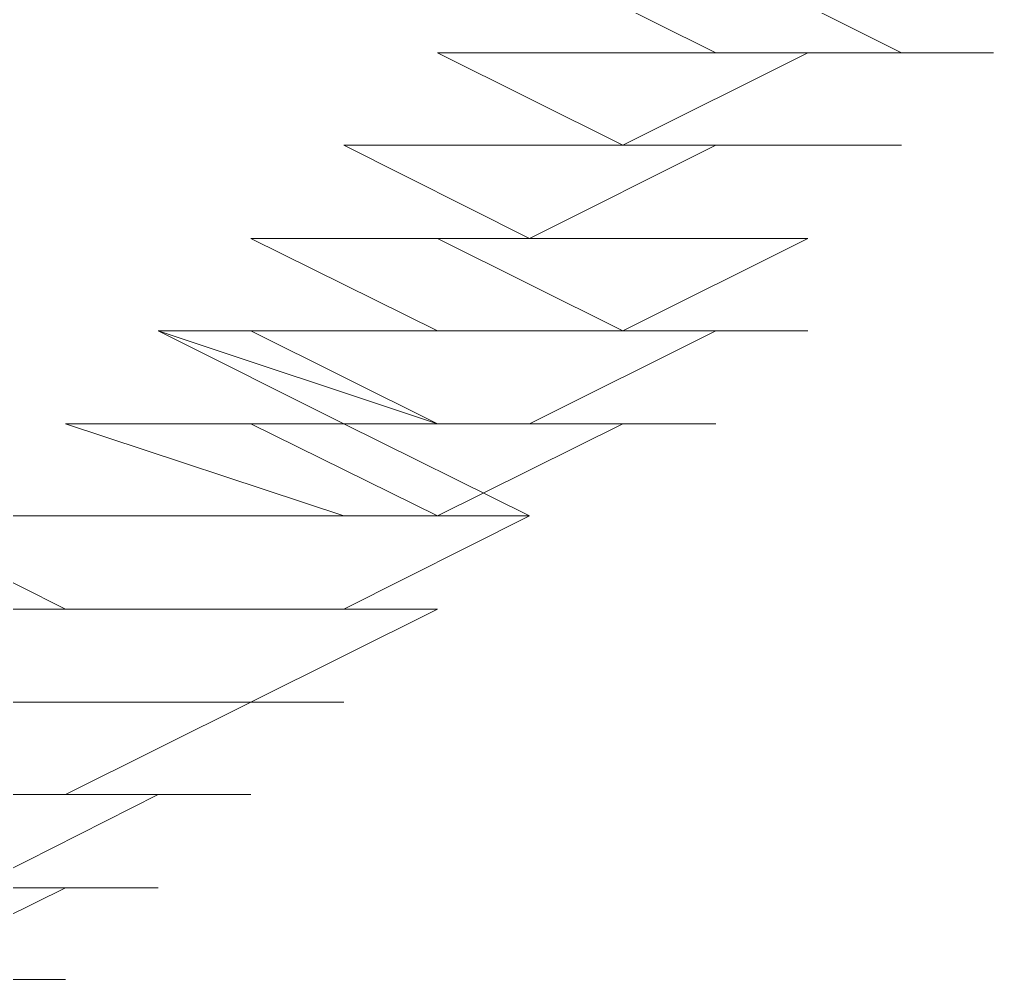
# Model space of a CAD drawing. Header units: millimetres. Extents: x 0 to 17945, y -132 to 1785.
# Drawn here: x 9923.842 to 9925.234, y 128.259 to 129.631 of the extents above; entities that cross this region are included whole.
import ezdxf

# ---------------------------------------------------------------- set-up
doc = ezdxf.new("R2010")
doc.units = ezdxf.units.MM

# ---------------------------------------------------------------- blocks, each defined once
blk = doc.blocks.new('TCR_GROWATT_40KTL3_X_FRONT')
at = {"color": 1, "lineweight": 9}
for points in [[(480.3933, 129.7163), (480.6599, 129.5835), (480.9251, 129.5835), (480.6599, 129.7163)], [(480.2622, 129.5835), (480.527, 129.5835), (480.7913, 129.5835), (481.0565, 129.5835), (480.7913, 129.5835), (480.527, 129.5835)], [(480.2622, 129.5835), (480.527, 129.5835), (480.7913, 129.5835), (481.0565, 129.5835), (480.7913, 129.5835), (480.527, 129.5835)], [(480.2622, 129.5835), (480.527, 129.5835), (480.7913, 129.5835), (480.527, 129.5835)], [(480.2622, 129.5835), (480.527, 129.5835), (480.7913, 129.5835), (481.0565, 129.5835), (480.7913, 129.5835), (480.527, 129.5835)], [(480.2622, 129.5835), (480.527, 129.5835), (480.7913, 129.5835), (480.527, 129.5835)], [(480.2622, 129.5835), (480.527, 129.5835), (480.7913, 129.5835), (480.527, 129.5835)], [(480.2622, 129.5835), (480.527, 129.5835), (480.7913, 129.5835), (480.527, 129.5835)], [(480.2622, 129.5835), (480.527, 129.5835), (480.7913, 129.5835), (480.527, 129.5835)], [(480.2622, 129.5835), (480.527, 129.5835), (480.7913, 129.5835), (480.527, 129.5835)], [(480.2622, 129.5835), (480.527, 129.5835), (480.7913, 129.5835), (480.527, 129.5835)], [(480.2622, 129.5835), (480.527, 129.5835), (480.7913, 129.5835), (480.527, 129.5835)], [(480.2622, 129.5835), (480.527, 129.4515), (480.7913, 129.4515), (480.527, 129.4515)], [(480.2622, 129.5835), (480.527, 129.5835), (480.7913, 129.5835), (480.527, 129.4515)], [(480.1284, 129.4515), (480.3933, 129.4515), (480.6599, 129.4515), (480.9251, 129.4515), (480.6599, 129.4515), (480.3933, 129.4515)], [(480.1284, 129.4515), (480.3933, 129.4515), (480.6599, 129.4515), (480.9251, 129.4515), (480.6599, 129.4515), (480.3933, 129.4515)], [(480.1284, 129.4515), (480.3933, 129.4515), (480.6599, 129.4515), (480.9251, 129.4515), (480.6599, 129.4515), (480.3933, 129.4515)], [(480.1284, 129.4515), (480.3933, 129.4515), (480.6599, 129.4515), (480.9251, 129.4515), (480.6599, 129.4515), (480.3933, 129.4515)], [(480.1284, 129.4515), (480.3933, 129.4515), (480.6599, 129.4515), (480.9251, 129.4515), (480.6599, 129.4515), (480.3933, 129.4515)], [(480.1284, 129.4515), (480.3933, 129.4515), (480.6599, 129.4515), (480.9251, 129.4515), (480.6599, 129.4515), (480.3933, 129.4515)], [(480.1284, 129.4515), (480.3933, 129.3183), (480.6599, 129.3183), (480.3933, 129.3183)], [(480.1284, 129.4515), (480.3933, 129.4515), (480.6599, 129.4515), (480.3933, 129.3183)], [(480.2622, 129.4515), (480.527, 129.4515), (480.7913, 129.4515), (480.527, 129.4515)], [(480.2622, 129.4515), (480.527, 129.4515), (480.7913, 129.4515), (480.527, 129.4515)], [(479.9952, 129.3183), (480.2622, 129.3183), (480.527, 129.3183), (480.7913, 129.3183), (480.527, 129.3183), (480.2622, 129.3183)], [(479.9952, 129.3183), (480.2622, 129.3183), (480.527, 129.3183), (480.7913, 129.3183), (480.527, 129.3183), (480.2622, 129.3183)], [(479.9952, 129.3183), (480.2622, 129.3183), (480.527, 129.3183), (480.7913, 129.3183), (480.527, 129.3183), (480.2622, 129.3183)], [(479.9952, 129.3183), (480.2622, 129.3183), (480.527, 129.3183), (480.7913, 129.3183), (480.527, 129.3183), (480.2622, 129.3183)], [(479.9952, 129.3183), (480.2622, 129.3183), (480.527, 129.3183), (480.7913, 129.3183), (480.527, 129.3183), (480.2622, 129.3183)], [(479.9952, 129.3183), (480.2622, 129.3183), (480.527, 129.3183), (480.7913, 129.3183), (480.527, 129.3183), (480.2622, 129.3183)], [(479.9952, 129.3183), (480.2622, 129.3183), (480.527, 129.3183), (480.7913, 129.3183), (480.527, 129.3183), (480.2622, 129.3183)], [(479.9952, 129.3183), (480.2622, 129.3183), (480.527, 129.3183), (480.7913, 129.3183), (480.527, 129.3183), (480.2622, 129.3183)], [(479.9952, 129.3183), (480.2622, 129.3183), (480.527, 129.3183), (480.7913, 129.3183), (480.527, 129.3183), (480.2622, 129.3183)], [(479.9952, 129.3183), (480.2622, 129.1863), (480.527, 129.1863), (480.7913, 129.1863), (480.527, 129.1863), (480.2622, 129.3183)], [(479.9952, 129.3183), (480.2622, 129.3183), (480.527, 129.3183), (480.7913, 129.3183), (480.527, 129.1863), (480.2622, 129.3183)], [(479.8632, 129.1863), (480.1284, 129.1863), (480.3933, 129.1863), (480.6599, 129.1863), (480.3933, 129.1863), (480.1284, 129.1863)], [(479.8632, 129.1863), (480.1284, 129.1863), (480.3933, 129.1863), (480.6599, 129.1863), (480.3933, 129.1863), (480.1284, 129.1863)], [(479.8632, 129.1863), (480.1284, 129.1863), (480.3933, 129.1863), (480.6599, 129.1863), (480.3933, 129.1863), (480.1284, 129.1863)], [(479.8632, 129.1863), (480.1284, 129.1863), (480.3933, 129.1863), (480.6599, 129.1863), (480.3933, 129.1863), (480.1284, 129.1863)], [(479.8632, 129.1863), (480.1284, 129.1863), (480.3933, 129.1863), (480.6599, 129.1863), (480.3933, 129.1863), (480.1284, 129.1863)], [(479.8632, 129.1863), (480.1284, 129.1863), (480.3933, 129.1863), (480.6599, 129.1863), (480.3933, 129.1863), (480.1284, 129.1863)], [(479.8632, 129.1863), (480.1284, 129.1863), (480.3933, 129.1863), (480.6599, 129.1863), (480.3933, 129.1863), (480.1284, 129.1863)], [(479.8632, 129.1863), (480.2622, 129.0534), (480.527, 129.0534), (480.2622, 129.0534), (479.9952, 129.1863)], [(479.8632, 129.1863), (480.1284, 129.1863), (480.3933, 129.1863), (480.6599, 129.1863), (480.3933, 129.0534), (480.1284, 129.0534)], [(479.9952, 129.1863), (480.2622, 129.1863), (480.527, 129.1863), (480.7913, 129.1863), (480.527, 129.1863), (480.1284, 129.1863)], [(479.9952, 129.1863), (480.2622, 129.1863), (480.527, 129.1863), (480.2622, 129.1863)], [(479.9952, 129.1863), (480.2622, 129.1863), (480.527, 129.1863), (480.2622, 129.1863)], [(479.9952, 129.1863), (480.2622, 129.1863), (480.527, 129.1863), (480.2622, 129.1863)], [(479.9952, 129.1863), (480.2622, 129.1863), (480.527, 129.1863), (480.2622, 129.1863)], [(479.7304, 129.0534), (479.9952, 129.0534), (480.2622, 129.0534), (480.527, 129.0534), (480.2622, 129.0534), (479.9952, 129.0534)], [(479.7304, 129.0534), (479.9952, 129.0534), (480.3933, 129.0534), (480.6599, 129.0534), (480.3933, 129.0534), (480.1284, 129.0534), (479.8632, 129.0534)], [(479.7304, 129.0534), (479.9952, 129.0534), (480.2622, 129.0534), (480.527, 129.0534), (480.2622, 129.0534), (479.9952, 129.0534)], [(479.7304, 129.0534), (479.9952, 129.0534), (480.2622, 129.0534), (480.527, 129.0534), (480.2622, 129.0534), (479.9952, 129.0534)], [(479.7304, 129.0534), (479.9952, 129.0534), (480.2622, 129.0534), (480.527, 129.0534), (480.2622, 129.0534), (479.9952, 129.0534)], [(479.7304, 129.0534), (479.9952, 129.0534), (480.2622, 129.0534), (480.527, 129.0534), (480.2622, 129.0534), (479.9952, 129.0534)], [(479.7304, 129.0534), (479.9952, 129.0534), (480.2622, 129.0534), (480.527, 129.0534), (480.2622, 129.0534), (479.9952, 129.0534)], [(479.7304, 129.0534), (480.1284, 128.922), (480.3933, 128.922), (480.1284, 129.0534), (479.8632, 129.0534)], [(479.7304, 129.0534), (479.9952, 129.0534), (480.2622, 129.0534), (480.527, 129.0534), (480.2622, 128.922), (479.9952, 129.0534)], [(479.8632, 129.0534), (480.1284, 129.0534), (480.3933, 129.0534), (480.6599, 129.0534), (480.3933, 129.0534), (479.9952, 129.0534)], [(479.8632, 129.0534), (480.2622, 129.0534), (480.527, 129.0534), (480.2622, 129.0534), (479.9952, 129.0534)], [(479.4652, 128.922), (479.7304, 128.7883), (479.9952, 128.7883), (480.2622, 128.7883), (479.8632, 128.7883), (479.599, 128.7883)], [(479.4652, 128.922), (479.7304, 128.922), (480.1284, 128.922), (480.3933, 128.922), (480.1284, 128.7883), (479.8632, 128.7883), (479.599, 128.7883)], [(479.599, 128.922), (479.8632, 128.922), (480.1284, 128.922), (480.3933, 128.922), (479.9952, 128.922), (479.7304, 128.922)], [(479.599, 128.922), (479.8632, 128.922), (480.1284, 128.922), (480.3933, 128.922), (479.9952, 128.922), (479.7304, 128.922)], [(479.599, 128.922), (479.8632, 128.922), (480.1284, 128.922), (480.3933, 128.922), (480.1284, 128.922), (479.8632, 128.922)], [(479.599, 128.922), (479.8632, 128.922), (480.1284, 128.922), (480.3933, 128.922), (480.1284, 128.922), (479.8632, 128.922)], [(479.599, 128.922), (479.8632, 128.922), (480.1284, 128.922), (480.3933, 128.922), (480.1284, 128.922), (479.8632, 128.922)], [(479.599, 128.922), (479.8632, 128.922), (480.1284, 128.922), (480.3933, 128.922), (480.1284, 128.922), (479.8632, 128.922)], [(479.599, 128.922), (479.8632, 128.922), (480.1284, 128.922), (480.3933, 128.922), (480.1284, 128.922), (479.8632, 128.922)], [(479.599, 128.922), (479.8632, 128.922), (480.1284, 128.922), (480.3933, 128.922), (480.1284, 128.922), (479.8632, 128.922)], [(479.599, 128.922), (479.8632, 128.922), (480.1284, 128.922), (480.3933, 128.922), (480.1284, 128.922), (479.8632, 128.922)], [(479.599, 128.922), (479.8632, 128.922), (480.1284, 128.922), (480.3933, 128.922), (480.1284, 128.922), (479.8632, 128.922)], [(479.599, 128.922), (479.8632, 128.922), (480.1284, 128.922), (480.3933, 128.922), (480.1284, 128.922), (479.8632, 128.922)], [(479.599, 128.922), (479.8632, 128.922), (480.1284, 128.922), (480.3933, 128.922), (480.1284, 128.922), (479.8632, 128.922)], [(479.3323, 128.7883), (479.599, 128.7883), (479.9952, 128.7883), (480.2622, 128.7883), (479.9952, 128.7883), (479.7304, 128.7883), (479.4652, 128.7883)], [(479.3323, 128.7883), (479.599, 128.7883), (479.8632, 128.7883), (480.1284, 128.7883), (479.7304, 128.7883), (479.4652, 128.7883)], [(479.3323, 128.7883), (479.599, 128.6554), (479.8632, 128.6554), (480.1284, 128.6554), (479.8632, 128.6554), (479.599, 128.6554)], [(479.3323, 128.7883), (479.599, 128.7883), (479.9952, 128.7883), (480.2622, 128.7883), (479.9952, 128.6554), (479.7304, 128.6554), (479.4652, 128.6554)], [(479.4652, 128.7883), (479.7304, 128.7883), (479.9952, 128.7883), (480.2622, 128.7883), (479.9952, 128.7883), (479.7304, 128.7883)], [(479.4652, 128.7883), (479.7304, 128.7883), (479.9952, 128.7883), (480.2622, 128.7883), (479.9952, 128.7883), (479.7304, 128.7883)], [(479.4652, 128.7883), (479.7304, 128.7883), (479.9952, 128.7883), (480.2622, 128.7883), (479.9952, 128.7883), (479.7304, 128.7883)], [(479.4652, 128.7883), (479.7304, 128.7883), (479.9952, 128.7883), (480.2622, 128.7883), (479.9952, 128.7883), (479.7304, 128.7883)], [(479.4652, 128.7883), (479.7304, 128.7883), (479.9952, 128.7883), (480.2622, 128.7883), (479.9952, 128.7883), (479.7304, 128.7883)], [(479.4652, 128.7883), (479.7304, 128.7883), (479.9952, 128.7883), (480.2622, 128.7883), (479.9952, 128.7883), (479.7304, 128.7883)], [(479.4652, 128.7883), (479.7304, 128.7883), (479.9952, 128.7883), (480.2622, 128.7883), (479.9952, 128.7883), (479.7304, 128.7883)], [(479.4652, 128.7883), (479.7304, 128.7883), (479.9952, 128.7883), (480.2622, 128.7883), (479.9952, 128.7883), (479.7304, 128.7883)], [(479.4652, 128.7883), (479.7304, 128.7883), (479.9952, 128.7883), (480.2622, 128.7883), (479.9952, 128.7883), (479.7304, 128.7883)], [(479.4652, 128.7883), (479.7304, 128.7883), (479.9952, 128.7883), (480.2622, 128.7883), (479.9952, 128.7883), (479.7304, 128.7883)], [(479.4652, 128.7883), (479.8632, 128.7883), (480.1284, 128.7883), (479.8632, 128.7883), (479.599, 128.7883)], [(479.4652, 128.7883), (479.7304, 128.7883), (479.9952, 128.7883), (480.2622, 128.7883), (479.9952, 128.7883), (479.7304, 128.7883)], [(479.2004, 128.6554), (479.4652, 128.6554), (479.7304, 128.6554), (479.9952, 128.6554), (479.599, 128.6554), (479.3323, 128.6554)], [(479.2004, 128.6554), (479.4652, 128.6554), (479.8632, 128.6554), (480.1284, 128.6554), (479.8632, 128.6554), (479.599, 128.6554), (479.3323, 128.6554)], [(479.2004, 128.6554), (479.4652, 128.6554), (479.7304, 128.6554), (479.9952, 128.6554), (479.7304, 128.6554), (479.4652, 128.6554)], [(479.2004, 128.6554), (479.4652, 128.6554), (479.7304, 128.6554), (479.9952, 128.6554), (479.7304, 128.6554), (479.4652, 128.6554)], [(479.2004, 128.6554), (479.4652, 128.5234), (479.7304, 128.5234), (479.9952, 128.5234), (479.7304, 128.5234), (479.4652, 128.5234)], [(479.2004, 128.6554), (479.4652, 128.6554), (479.7304, 128.6554), (479.9952, 128.6554), (479.7304, 128.5234), (479.4652, 128.5234)], [(479.3323, 128.6554), (479.599, 128.6554), (479.8632, 128.6554), (480.1284, 128.6554), (479.8632, 128.6554), (479.599, 128.6554)], [(479.3323, 128.6554), (479.599, 128.6554), (479.8632, 128.6554), (480.1284, 128.6554), (479.8632, 128.6554), (479.599, 128.6554)], [(479.0675, 128.5234), (479.3323, 128.5234), (479.7304, 128.5234), (479.9952, 128.5234), (479.7304, 128.5234), (479.4652, 128.5234), (479.2004, 128.5234)], [(479.0675, 128.5234), (479.3323, 128.5234), (479.7304, 128.5234), (479.9952, 128.5234), (479.7304, 128.5234), (479.4652, 128.5234), (479.2004, 128.5234)], [(479.0675, 128.5234), (479.3323, 128.5234), (479.599, 128.5234), (479.8632, 128.5234), (479.599, 128.5234), (479.3323, 128.5234)], [(479.0675, 128.5234), (479.3323, 128.5234), (479.7304, 128.5234), (479.9952, 128.5234), (479.7304, 128.5234), (479.4652, 128.5234), (479.2004, 128.5234)], [(479.0675, 128.5234), (479.3323, 128.5234), (479.599, 128.5234), (479.8632, 128.5234), (479.599, 128.5234), (479.3323, 128.5234)], [(479.0675, 128.5234), (479.3323, 128.5234), (479.599, 128.5234), (479.8632, 128.5234), (479.599, 128.5234), (479.3323, 128.5234)], [(479.0675, 128.5234), (479.3323, 128.3902), (479.599, 128.3902), (479.8632, 128.3902), (479.599, 128.3902), (479.3323, 128.5234)], [(479.0675, 128.5234), (479.3323, 128.5234), (479.599, 128.5234), (479.8632, 128.5234), (479.599, 128.3902), (479.3323, 128.5234)], [(479.2004, 128.5234), (479.4652, 128.5234), (479.7304, 128.5234), (479.9952, 128.5234), (479.7304, 128.5234), (479.4652, 128.5234)], [(479.2004, 128.5234), (479.4652, 128.5234), (479.7304, 128.5234), (479.9952, 128.5234), (479.7304, 128.5234), (479.4652, 128.5234)], [(479.2004, 128.5234), (479.4652, 128.5234), (479.7304, 128.5234), (479.9952, 128.5234), (479.7304, 128.5234), (479.3323, 128.5234)], [(479.2004, 128.5234), (479.4652, 128.5234), (479.7304, 128.5234), (479.9952, 128.5234), (479.7304, 128.5234), (479.3323, 128.5234)], [(478.9352, 128.3902), (479.2004, 128.3902), (479.599, 128.3902), (479.8632, 128.3902), (479.599, 128.3902), (479.3323, 128.3902), (479.0675, 128.3902)], [(478.9352, 128.3902), (479.2004, 128.3902), (479.599, 128.3902), (479.8632, 128.3902), (479.599, 128.3902), (479.3323, 128.3902), (479.0675, 128.3902)], [(478.9352, 128.3902), (479.2004, 128.3902), (479.599, 128.3902), (479.8632, 128.3902), (479.599, 128.3902), (479.3323, 128.3902), (479.0675, 128.3902)], [(478.9352, 128.3902), (479.2004, 128.3902), (479.599, 128.3902), (479.8632, 128.3902), (479.599, 128.3902), (479.3323, 128.3902), (479.0675, 128.3902)], [(478.9352, 128.3902), (479.2004, 128.3902), (479.4652, 128.3902), (479.7304, 128.3902), (479.4652, 128.3902), (479.2004, 128.3902)], [(478.9352, 128.3902), (479.2004, 128.3902), (479.599, 128.3902), (479.8632, 128.3902), (479.599, 128.3902), (479.3323, 128.3902), (479.0675, 128.3902)], [(478.9352, 128.3902), (479.2004, 128.3902), (479.4652, 128.3902), (479.7304, 128.3902), (479.4652, 128.3902), (479.2004, 128.3902)], [(478.9352, 128.3902), (479.2004, 128.3902), (479.4652, 128.3902), (479.7304, 128.3902), (479.4652, 128.3902), (479.2004, 128.3902)], [(478.9352, 128.3902), (479.2004, 128.3902), (479.4652, 128.3902), (479.7304, 128.3902), (479.4652, 128.3902), (479.2004, 128.3902)], [(478.9352, 128.3902), (479.2004, 128.3902), (479.4652, 128.3902), (479.7304, 128.3902), (479.4652, 128.3902), (479.2004, 128.3902)], [(478.9352, 128.3902), (479.2004, 128.2591), (479.4652, 128.2591), (479.7304, 128.2591), (479.4652, 128.2591), (479.2004, 128.3902)], [(478.9352, 128.3902), (479.2004, 128.3902), (479.4652, 128.3902), (479.7304, 128.3902), (479.4652, 128.2591), (479.2004, 128.3902)], [(479.0675, 128.3902), (479.3323, 128.3902), (479.599, 128.3902), (479.8632, 128.3902), (479.599, 128.3902), (479.3323, 128.3902)], [(479.0675, 128.3902), (479.3323, 128.3902), (479.599, 128.3902), (479.8632, 128.3902), (479.599, 128.3902), (479.3323, 128.3902)], [(479.0675, 128.3902), (479.3323, 128.3902), (479.599, 128.3902), (479.8632, 128.3902), (479.599, 128.3902), (479.3323, 128.3902)], [(479.0675, 128.3902), (479.3323, 128.3902), (479.599, 128.3902), (479.8632, 128.3902), (479.599, 128.3902), (479.2004, 128.3902)], [(479.0675, 128.3902), (479.3323, 128.3902), (479.599, 128.3902), (479.8632, 128.3902), (479.599, 128.3902), (479.2004, 128.3902)], [(478.9352, 128.2591), (479.2004, 128.2591), (479.4652, 128.2591), (479.7304, 128.2591), (479.4652, 128.2591), (479.2004, 128.2591)], [(478.9352, 128.2591), (479.2004, 128.2591), (479.4652, 128.2591), (479.7304, 128.2591), (479.4652, 128.2591), (479.2004, 128.2591)]]:
    blk.add_lwpolyline(points, close=True, dxfattribs=at)
for points in [[(480.2622, 129.5835), (480.527, 129.5835), (480.7913, 129.5835), (480.9251, 129.5835)], [(480.9251, 129.5835), (480.6599, 129.5835), (480.3933, 129.5835), (480.2622, 129.5835)], [(480.2622, 129.5835), (480.527, 129.5835), (480.7913, 129.5835), (480.9251, 129.5835)], [(480.9251, 129.5835), (480.6599, 129.5835), (480.3933, 129.5835), (480.2622, 129.5835)], [(480.2622, 129.5835), (480.527, 129.5835), (480.7913, 129.5835), (480.9251, 129.5835)], [(480.9251, 129.5835), (480.6599, 129.5835), (480.3933, 129.5835), (480.2622, 129.5835)], [(480.2622, 129.5835), (480.527, 129.5835), (480.7913, 129.5835), (480.9251, 129.5835)], [(480.9251, 129.5835), (480.6599, 129.5835), (480.3933, 129.5835), (480.2622, 129.5835)], [(480.2622, 129.5835), (480.527, 129.5835), (480.7913, 129.5835), (480.9251, 129.5835)], [(480.9251, 129.5835), (480.6599, 129.5835), (480.3933, 129.5835), (480.2622, 129.5835)], [(480.2622, 129.5835), (480.527, 129.5835), (480.7913, 129.5835), (480.9251, 129.5835)], [(480.9251, 129.5835), (480.6599, 129.5835), (480.3933, 129.5835), (480.2622, 129.5835)], [(480.2622, 129.5835), (480.527, 129.5835), (480.7913, 129.5835), (480.9251, 129.5835)], [(480.9251, 129.5835), (480.6599, 129.5835), (480.3933, 129.5835), (480.2622, 129.5835)], [(480.1284, 129.4515), (480.3933, 129.4515), (480.6599, 129.4515), (480.9251, 129.4515)], [(480.9251, 129.4515), (480.6599, 129.4515), (480.3933, 129.4515), (480.1284, 129.4515)], [(480.1284, 129.4515), (480.3933, 129.4515), (480.6599, 129.4515), (480.9251, 129.4515)], [(480.9251, 129.4515), (480.6599, 129.4515), (480.3933, 129.4515), (480.1284, 129.4515)], [(480.1284, 129.4515), (480.3933, 129.4515), (480.6599, 129.4515), (480.9251, 129.4515)], [(480.9251, 129.4515), (480.6599, 129.4515), (480.3933, 129.4515), (480.1284, 129.4515)], [(480.1284, 129.4515), (480.3933, 129.4515), (480.6599, 129.4515), (480.9251, 129.4515)], [(480.9251, 129.4515), (480.6599, 129.4515), (480.3933, 129.4515), (480.1284, 129.4515)], [(480.1284, 129.4515), (480.3933, 129.4515), (480.6599, 129.4515), (480.9251, 129.4515)], [(480.9251, 129.4515), (480.6599, 129.4515), (480.3933, 129.4515), (480.1284, 129.4515)], [(480.1284, 129.4515), (480.3933, 129.4515), (480.6599, 129.4515), (480.7913, 129.4515)], [(480.7913, 129.4515), (480.527, 129.4515), (480.2622, 129.4515), (480.1284, 129.4515)], [(479.9952, 129.3183), (480.2622, 129.3183), (480.527, 129.3183), (480.7913, 129.3183)], [(480.7913, 129.3183), (480.527, 129.3183), (480.2622, 129.3183), (479.9952, 129.3183)], [(479.9952, 129.3183), (480.2622, 129.3183), (480.527, 129.3183), (480.7913, 129.3183)], [(480.7913, 129.3183), (480.527, 129.3183), (480.2622, 129.3183), (479.9952, 129.3183)], [(479.9952, 129.3183), (480.2622, 129.3183), (480.527, 129.3183), (480.7913, 129.3183)], [(480.7913, 129.3183), (480.527, 129.3183), (480.2622, 129.3183), (479.9952, 129.3183)], [(479.9952, 129.3183), (480.2622, 129.3183), (480.527, 129.3183), (480.7913, 129.3183)], [(480.7913, 129.3183), (480.527, 129.3183), (480.2622, 129.3183), (479.9952, 129.3183)], [(479.9952, 129.3183), (480.2622, 129.3183), (480.527, 129.3183), (480.7913, 129.3183)], [(480.7913, 129.3183), (480.527, 129.3183), (480.2622, 129.3183), (479.9952, 129.3183)], [(479.8632, 129.1863), (480.1284, 129.1863), (480.3933, 129.1863), (480.6599, 129.1863)], [(480.6599, 129.1863), (480.3933, 129.1863), (480.1284, 129.1863), (479.8632, 129.1863)], [(479.8632, 129.1863), (480.1284, 129.1863), (480.3933, 129.1863), (480.6599, 129.1863)], [(480.6599, 129.1863), (480.3933, 129.1863), (480.1284, 129.1863), (479.8632, 129.1863)], [(479.8632, 129.1863), (480.1284, 129.1863), (480.3933, 129.1863), (480.6599, 129.1863)], [(480.6599, 129.1863), (480.3933, 129.1863), (480.1284, 129.1863), (479.8632, 129.1863)], [(479.8632, 129.1863), (480.1284, 129.1863), (480.3933, 129.1863), (480.6599, 129.1863)], [(480.6599, 129.1863), (480.3933, 129.1863), (480.1284, 129.1863), (479.8632, 129.1863)], [(479.8632, 129.1863), (480.1284, 129.1863), (480.3933, 129.1863), (480.6599, 129.1863)], [(480.6599, 129.1863), (480.3933, 129.1863), (480.1284, 129.1863), (479.8632, 129.1863)], [(479.9952, 129.1863), (480.2622, 129.1863), (480.527, 129.1863), (480.7913, 129.1863)], [(480.6599, 129.1863), (480.3933, 129.1863), (480.1284, 129.1863), (479.9952, 129.1863)], [(479.9952, 129.1863), (480.2622, 129.1863), (480.527, 129.1863), (480.7913, 129.1863)], [(480.6599, 129.1863), (480.3933, 129.1863), (480.1284, 129.1863), (479.9952, 129.1863)], [(479.9952, 129.1863), (480.2622, 129.1863), (480.527, 129.1863), (480.6599, 129.1863)], [(480.6599, 129.1863), (480.3933, 129.1863), (480.1284, 129.1863), (479.9952, 129.1863)], [(479.7304, 129.0534), (479.9952, 129.0534), (480.2622, 129.0534), (480.527, 129.0534)], [(480.527, 129.0534), (480.2622, 129.0534), (479.9952, 129.0534), (479.7304, 129.0534)], [(479.7304, 129.0534), (479.9952, 129.0534), (480.2622, 129.0534), (480.527, 129.0534)], [(480.527, 129.0534), (480.2622, 129.0534), (479.9952, 129.0534), (479.7304, 129.0534)], [(479.7304, 129.0534), (479.9952, 129.0534), (480.2622, 129.0534), (480.527, 129.0534)], [(480.527, 129.0534), (480.2622, 129.0534), (479.9952, 129.0534), (479.7304, 129.0534)], [(479.7304, 129.0534), (479.9952, 129.0534), (480.2622, 129.0534), (480.527, 129.0534)], [(480.527, 129.0534), (480.2622, 129.0534), (479.9952, 129.0534), (479.7304, 129.0534)], [(479.7304, 129.0534), (479.9952, 129.0534), (480.2622, 129.0534), (480.527, 129.0534)], [(480.527, 129.0534), (480.2622, 129.0534), (479.9952, 129.0534), (479.7304, 129.0534)], [(479.599, 128.922), (479.8632, 128.922), (480.1284, 128.922), (480.3933, 128.922)], [(480.3933, 128.922), (480.1284, 128.922), (479.8632, 128.922), (479.599, 128.922)], [(479.599, 128.922), (479.8632, 128.922), (480.1284, 128.922), (480.3933, 128.922)], [(480.3933, 128.922), (480.1284, 128.922), (479.8632, 128.922), (479.599, 128.922)], [(479.599, 128.922), (479.8632, 128.922), (480.1284, 128.922), (480.3933, 128.922)], [(480.3933, 128.922), (480.1284, 128.922), (479.8632, 128.922), (479.599, 128.922)], [(479.599, 128.922), (479.8632, 128.922), (480.1284, 128.922), (480.3933, 128.922)], [(480.3933, 128.922), (480.1284, 128.922), (479.8632, 128.922), (479.599, 128.922)], [(479.3323, 128.7883), (479.599, 128.7883), (479.9952, 128.7883), (480.2622, 128.7883)], [(480.1284, 128.7883), (479.7304, 128.7883), (479.4652, 128.7883), (479.3323, 128.7883)], [(479.3323, 128.7883), (479.599, 128.7883), (479.9952, 128.7883), (480.2622, 128.7883)], [(480.1284, 128.7883), (479.7304, 128.7883), (479.4652, 128.7883), (479.3323, 128.7883)], [(479.3323, 128.7883), (479.599, 128.7883), (479.9952, 128.7883), (480.2622, 128.7883)], [(480.1284, 128.7883), (479.7304, 128.7883), (479.4652, 128.7883), (479.3323, 128.7883)], [(479.3323, 128.7883), (479.599, 128.7883), (479.9952, 128.7883), (480.2622, 128.7883)], [(480.1284, 128.7883), (479.7304, 128.7883), (479.4652, 128.7883), (479.3323, 128.7883)], [(479.4652, 128.7883), (479.7304, 128.7883), (479.9952, 128.7883), (480.2622, 128.7883)], [(480.2622, 128.7883), (479.9952, 128.7883), (479.7304, 128.7883), (479.4652, 128.7883)], [(479.4652, 128.7883), (479.7304, 128.7883), (479.9952, 128.7883), (480.2622, 128.7883)], [(480.2622, 128.7883), (479.9952, 128.7883), (479.7304, 128.7883), (479.4652, 128.7883)], [(479.2004, 128.6554), (479.4652, 128.6554), (479.7304, 128.6554), (479.9952, 128.6554)], [(479.9952, 128.6554), (479.7304, 128.6554), (479.4652, 128.6554), (479.2004, 128.6554)], [(479.2004, 128.6554), (479.4652, 128.6554), (479.7304, 128.6554), (479.9952, 128.6554)], [(479.9952, 128.6554), (479.7304, 128.6554), (479.4652, 128.6554), (479.2004, 128.6554)], [(479.3323, 128.6554), (479.599, 128.6554), (479.8632, 128.6554), (480.1284, 128.6554)], [(480.1284, 128.6554), (479.8632, 128.6554), (479.599, 128.6554), (479.3323, 128.6554)], [(479.3323, 128.6554), (479.599, 128.6554), (479.8632, 128.6554), (480.1284, 128.6554)], [(480.1284, 128.6554), (479.8632, 128.6554), (479.599, 128.6554), (479.3323, 128.6554)], [(479.3323, 128.6554), (479.599, 128.6554), (479.8632, 128.6554), (480.1284, 128.6554)], [(480.1284, 128.6554), (479.8632, 128.6554), (479.599, 128.6554), (479.3323, 128.6554)], [(479.3323, 128.6554), (479.599, 128.6554), (479.8632, 128.6554), (480.1284, 128.6554)], [(480.1284, 128.6554), (479.8632, 128.6554), (479.599, 128.6554), (479.3323, 128.6554)], [(479.0675, 128.5234), (479.3323, 128.5234), (479.7304, 128.5234), (479.9952, 128.5234)], [(479.8632, 128.5234), (479.4652, 128.5234), (479.2004, 128.5234), (479.0675, 128.5234)], [(479.0675, 128.5234), (479.3323, 128.5234), (479.7304, 128.5234), (479.9952, 128.5234)], [(479.8632, 128.5234), (479.4652, 128.5234), (479.2004, 128.5234), (479.0675, 128.5234)], [(479.2004, 128.5234), (479.4652, 128.5234), (479.7304, 128.5234), (479.9952, 128.5234)], [(479.9952, 128.5234), (479.7304, 128.5234), (479.4652, 128.5234), (479.2004, 128.5234)], [(479.2004, 128.5234), (479.4652, 128.5234), (479.7304, 128.5234), (479.9952, 128.5234)], [(479.9952, 128.5234), (479.7304, 128.5234), (479.4652, 128.5234), (479.2004, 128.5234)], [(478.9352, 128.3902), (479.2004, 128.3902), (479.599, 128.3902), (479.8632, 128.3902)], [(479.8632, 128.3902), (479.599, 128.3902), (479.3323, 128.3902), (479.0675, 128.3902), (478.9352, 128.3902)], [(478.9352, 128.3902), (479.2004, 128.3902), (479.599, 128.3902), (479.8632, 128.3902)], [(479.8632, 128.3902), (479.599, 128.3902), (479.3323, 128.3902), (479.0675, 128.3902), (478.9352, 128.3902)], [(479.0675, 128.3902), (479.3323, 128.3902), (479.599, 128.3902), (479.8632, 128.3902)], [(479.8632, 128.3902), (479.599, 128.3902), (479.3323, 128.3902), (479.0675, 128.3902)], [(478.9352, 128.2591), (479.2004, 128.2591), (479.4652, 128.2591), (479.7304, 128.2591)], [(479.7304, 128.2591), (479.4652, 128.2591), (479.2004, 128.2591), (478.9352, 128.2591)]]:
    blk.add_lwpolyline(points, dxfattribs=at)

msp = doc.modelspace()

# ---------------------------------------------------------------- block references
msp.add_blockref('TCR_GROWATT_40KTL3_X_FRONT', (9444.1773, 0))

doc.saveas('drawing.dxf')
